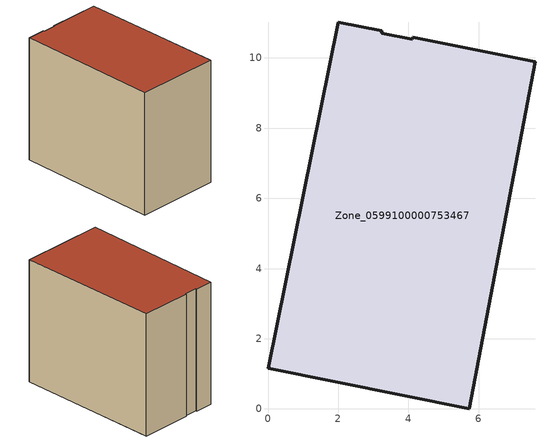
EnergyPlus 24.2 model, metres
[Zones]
Zone_0599100000753467
 floor ground (C_G): 0,1.17 2,11.03 3.23,10.77 3.24,10.7 4.11,10.54 4.13,10.59 7.61,9.89 5.74,0 z0
 wall outside (C_F): 7.61,9.89 4.13,10.59 4.11,10.54 3.24,10.7 3.23,10.77 2,11.03 0,1.17 5.74,0 7.61,9.89 z0:8.68
 roof outside (C_R): 3.24,10.7 3.23,10.77 2,11.03 0,1.17 5.74,0 7.61,9.89 4.13,10.59 4.11,10.54 z8.68
[BUILDING]
Pand.0599100000753467: North Axis=0; Terrain=City; Loads Convergence Tolerance Value=0.04; Temperature Convergence Tolerance Value=0.4; Solar Distribution=FullExterior; Maximum Number of Warmup Days=25; Minimum Number of Warmup Days=1
[Site:Location]
Rotterdam.The.Hague.AP_ZH_NLD Design_Conditions: Latitude=51.96; Longitude=4.45; Time Zone=1; Elevation=-4.5
[SITE:GROUNDTEMPERATURE:BUILDINGSURFACE]
18, 18, 18, 18, 18, 18, 18, 18, 18, 18, 18, 18
[MATERIAL] Thermal Absorptance=0.9; Solar Absorptance=0.7; Visible Absorptance=0.7
Name | Roughness | Thickness | Conductivity | Density | Specific Heat
G.TC.2006-2014 | MediumSmooth | 0.15 | 0.06 | 540 | 1210
F.TC.2006-2014 | Rough | 0.3 | 0.12 | 1920 | 840
R.TC.2006-2014 | MediumRough | 0.2 | 0.08 | 1500 | 1000
[CONSTRUCTION]
C_G: G.TC.2006-2014
C_F: F.TC.2006-2014
C_R: R.TC.2006-2014
[ZONE]
Zone_0599100000753467: Type=1; Multiplier=1; Ceiling Height=Autocalculate; Volume=Autocalculate; Floor Area=autocalculate; Part of Total Floor Area=Yes
[ZONEINFILTRATION:DESIGNFLOWRATE]
Infil_Zone_0599100000753467: Zone or ZoneList or Space or SpaceList=Zone_0599100000753467; Schedule=AlwaysOn; Design Flow Rate Calculation Method=Flow/Area; Flow Rate per Floor Area=0.0015; Constant Term Coefficient=1; Temperature Term Coefficient=0; Velocity Term Coefficient=0; Velocity Squared Term Coefficient=0
[HVACTEMPLATE:ZONE:IDEALLOADSAIRSYSTEM]
Zone_0599100000753467: Maximum Heating Supply Air Temperature=50; Minimum Cooling Supply Air Temperature=13; Maximum Heating Supply Air Humidity Ratio=0.0156; Minimum Cooling Supply Air Humidity Ratio=0.0077; Heating Limit=NoLimit; Cooling Limit=NoLimit; Dehumidification Control Type=ConstantSensibleHeatRatio; Cooling Sensible Heat Ratio=0.7; Dehumidification Setpoint=60; Humidification Control Type=None; Humidification Setpoint=30; Outdoor Air Method=None; Outdoor Air Flow Rate per Person=0.00944; Outdoor Air Flow Rate per Zone Floor Area=0; Outdoor Air Flow Rate per Zone=0; Demand Controlled Ventilation Type=None; Outdoor Air Economizer Type=NoEconomizer; Heat Recovery Type=None; Sensible Heat Recovery Effectiveness=0.7; Latent Heat Recovery Effectiveness=0.65
[ZONECONTROL:THERMOSTAT]
ThermostatControl_Zone_0599100000753467: Zone or ZoneList=Zone_0599100000753467; Control Type Schedule=DualSetpointControlType; Control 1=Thermostat_Zone_0599100000753467; Temperature Difference Between Cutout And Setpoint=0
[THERMOSTATSETPOINT:DUALSETPOINT]
Thermostat_Zone_0599100000753467: Heating Setpoint Temperature Schedule=HeatingSetpoint_Zone_0599100000753467; Cooling Setpoint Temperature Schedule=CoolingSetpoint_Zone_0599100000753467
[SCHEDULE:COMPACT]
HeatingSetpoint_Zone_0599100000753467: Through: 12/31, For: AllDays, Until: 24:00, 21
CoolingSetpoint_Zone_0599100000753467: Through: 12/31, For: AllDays, Until: 24:00, 24
DualSetpointControlType: Through: 12/31, For: AllDays, Until: 24:00, 4
AlwaysOn: Through: 12/31, For: AllDays, Until: 24:00, 1
